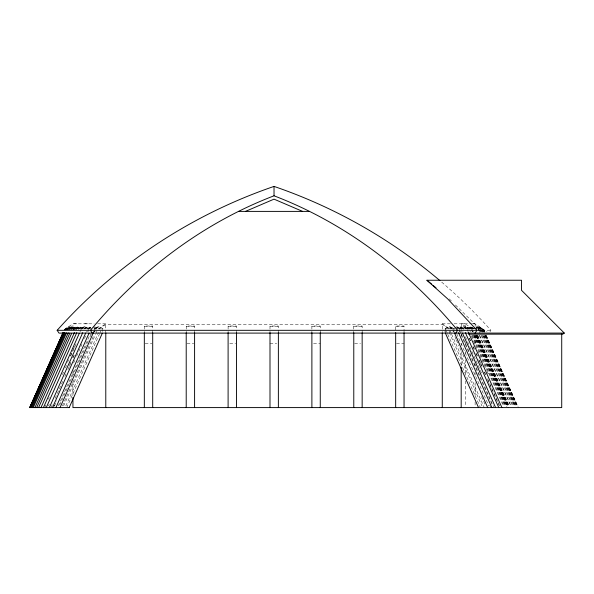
<?xml version="1.0" encoding="UTF-8"?>
<svg xmlns="http://www.w3.org/2000/svg" width="594" height="594" viewBox="0 0 594 594"><rect width="100%" height="100%" fill="white"/><g stroke="black" fill="none" stroke-linecap="round" stroke-linejoin="round"><path stroke-width="0.45" stroke-dasharray="2.97 2.23" d="M461.122 332.165L461.464 323.827L468.978 328.972M450.371 323.812L442.322 323.812L442.27 331.868M44.721 407.595L45.842 405.063M48.47 399.168L49.22 397.483M79.997 331.786L81.497 328.415L84.311 326.544L89.256 328.749M67.538 362.221L68.659 359.697M70.352 355.895L72.995 349.963M73.374 349.116L75.26 344.876M48.5 405.902L49.257 404.21M62.437 374.614L63.565 372.074M65.429 367.894L66.573 365.31M70.693 356.066L76.329 343.391M69.617 364.553L70.745 362.021M72.624 357.803L73.753 355.271M51.025 407.595L52.524 404.224M55.145 398.322L63.031 380.62M64.902 376.41L66.031 373.878M67.909 369.668L69.03 367.137M69.409 366.298L71.28 362.08M73.159 357.87L74.287 355.338M86.093 332.358L86.509 331.422M53.445 407.595L54.574 405.063M54.485 405.91L56.742 400.839M73.597 362.971L74.725 360.447M76.656 356.11L81.913 344.297M84.467 338.558L85.595 336.026M87.548 331.638L87.845 330.977M58.301 405.902L90.385 333.85M59.66 405.063L86.316 345.196M87.118 343.399L88.246 340.867M90.073 336.761L91.253 334.11M93.748 331.86L95.248 328.489L98.151 326.566L103.022 328.734M62.407 405.91L93.941 335.068M63.655 405.91L95.545 334.274M95.924 333.427L97.045 330.903M65.837 405.91L98.456 332.64M66.721 407.595L99.361 334.274M99.74 333.427L100.861 330.903M479.425 333.086L481.162 330.316L454.455 304.017M489.976 331.712L490.904 330.316A513.751 513.751 0 0 0 440.6 281.2M92.167 333.108L95.181 331.036M98.196 328.972L105.732 323.812L105.784 331.868M64.494 329.447L72.943 323.812L94.112 323.812M64.456 329.536L68.466 326.856M64.352 330.041L68.941 326.915M66.112 328.89L69.023 326.952M64.909 330.056L69.491 327.004L74.406 329.195M64.865 330.153L69.572 327.042M65.734 329.974L70.218 326.982L75.096 329.15M67.219 329.076L70.307 327.019M66.922 329.64L71.05 326.886L75.78 328.994M66.617 329.908L71.132 326.923M68.102 329.314L71.881 326.797L76.463 328.838M67.1 330.049L71.963 326.834M69.869 329.017L72.899 326.997L77.732 329.15M69.899 329.076L73.426 326.73L78.267 328.883M68.882 329.952L73.151 327.108M69.728 329.47L73.671 326.841M72.037 328.957L74.837 327.094L78.861 328.883M71.488 329.403L75.364 326.819L80.331 329.031L83.398 327.019L87.585 328.883M72.802 328.727L75.089 327.205M71.31 329.796L75.609 326.93M73.314 329.566L77.369 326.871L82.388 329.106M73.144 329.96L77.621 326.982M75.921 329.135L78.883 327.168L82.766 328.89M75.891 329.239L79.589 326.774L84.452 328.942M75.713 329.633L79.841 326.886M78.341 328.913L81.103 327.071L85.157 328.876M78.46 328.913L81.801 326.685L86.509 328.779M79.099 328.682L81.348 327.183M78.282 329.306L82.054 326.797M81.534 328.72L83.821 327.205M81.2 329.076L84.727 326.73M83.828 329.039L86.702 327.123L90.689 328.898M84.474 328.742L87.637 326.641L91.922 328.549M84.823 328.972L88.053 326.826M87.726 328.749L90.451 327.405L88.164 328.928M87.444 329.069L91.387 326.915L88.565 328.794M94.045 329.158L97.03 327.175L101.619 329.217M95.226 328.838L97.453 327.361M94.958 329.15L98.567 326.752M92.924 332.625L95.196 331.185M98.975 328.794L105.784 324.48L442.27 324.48L449.079 328.794M445.032 328.601L449.784 326.485L452.376 328.207L453.875 331.586M445.515 329.217L450.148 327.153M448.5 328.905L453.125 326.849M450.096 328.89L453.786 327.249M451.967 329.031L454.158 328.059M454.9 327.725L457.142 326.73L460.654 329.069M452.828 329.217L455.791 327.895M456.853 327.428L457.269 327.242M456.133 328.579L460.499 326.633L463.654 328.734M456.823 328.838L460.625 327.146L465.005 330.056M458.902 328.742L463.847 326.544L466.654 328.4L468.154 331.771M459.86 328.89L463.981 327.049M462.414 328.876L466.505 327.056L470.589 329.774M464.827 328.89L468.74 327.146L473.128 330.071M466.193 328.928L470.804 326.871L473.522 328.682M466.721 328.883L470.73 327.094M467.857 329.024L471.785 327.279M468.495 328.868L472.438 327.116M469.936 328.876L473.299 327.376M470.663 328.868L473.21 327.732M471.643 328.853L473.269 328.126M471.517 329.098L473.878 328.044M472.334 329.009L477.079 326.893L481.237 329.67L482.373 332.209M472.349 329.195L477.168 327.042M476.329 327.695L477.91 326.99M476.395 327.858L478.007 327.138M476.937 327.806L478.616 326.997M475.081 328.786L479.18 326.9M474.977 328.928L479.655 326.849M76.648 323.812L72.943 323.812L72.943 328.853M87.63 323.812L83.442 323.812M464.612 323.812L460.424 323.812M473.284 323.827L475.111 323.812L487.013 331.749M97.587 323.812L105.732 323.812M454.091 323.812L470.552 323.812M471.406 323.812L475.103 323.812L475.111 326.344M144.327 326.366L152.703 326.366M186.212 326.366L194.594 326.366M228.103 326.366L236.486 326.366M269.995 326.366L278.371 326.366M311.887 326.366L320.263 326.366M353.779 326.366L362.154 326.366M395.671 326.366L404.046 326.366M476.826 330.316L490.904 330.316M145.159 343.614L151.864 343.614M187.051 343.614L193.755 343.614M229.781 343.614L235.647 343.614M269.995 343.614L276.7 343.614M313.565 343.614L320.263 343.614M354.618 343.614L360.484 343.614M396.51 343.614L404.046 343.614M94.416 326.745L99.577 329.039M93.421 327.272L97.067 328.89M93.956 328.059L96.139 329.031M76.775 327.183L80.628 328.898M71.584 326.967L76.292 329.061M70.76 327.056L74.814 328.861M68.822 326.96L73.723 329.039M68.414 326.834L73.032 328.89M472.601 328.69L465.072 323.812L465.347 330.554M463.431 326.73L468.05 329.759M463.558 327.242L466.29 329.054M460.075 326.819L463.951 329.395M460.209 327.331L462.392 328.786M456.719 326.915L460.001 329.054M449.361 326.67L454.551 330.078M449.732 327.339L451.923 328.801M479.573 326.878L483.679 329.618M483.679 330.078L479.076 327.012L483.62 329.945L484.429 331.764M483.479 330.413L478.519 327.108L483.419 330.279L484.221 332.091M477.828 327.027L483.093 330.524L483.843 332.217M477.925 327.175L483.152 330.658M476.989 326.93L481.957 330.331M480.761 329.997L476.158 326.841L480.041 329.343L481.222 331.994M477.131 328.549L479.432 330.086L480.368 332.172M478.17 329.522L479.61 330.479M470.559 326.982L473.559 328.979M470.478 327.205L472.772 328.734M468.488 327.257L471.265 329.106M466.253 327.168L469.223 329.143M471.978 331.029L473.485 332.061M442.322 323.812L449.858 328.972M452.873 331.036L455.888 333.108M449.242 298.886L451.848 301.455M483.62 329.492L484.808 332.157M486.241 335.372L518.391 407.595M486.248 335.855L517.433 405.91M483.36 329.692L484.496 332.232M486.003 335.617L517.292 405.902M485.662 335.32L517.092 405.917M483.16 330.026L483.969 331.838M485.469 335.209L516.951 405.91M485.35 335.61L516.646 405.902M482.432 330.004L483.241 331.816M485.06 335.907L516.231 405.91M481.897 330.197L482.699 332.009M484.14 335.246L515.607 405.91M483.88 335.603L515.176 405.902M480.702 329.863L481.511 331.682M483.338 335.781L514.56 405.902M482.67 335.231L514.137 405.91M481.875 335.565L513.194 405.91M478.267 329.054L479.566 331.964M481.066 335.328L512.488 405.91M479.692 335.521L511.026 405.902M479.291 335.268L510.743 405.91M477.895 335.41L509.281 405.91M477.494 335.454L508.865 405.917M477.234 335.744L508.471 405.91M476.9 335.454L508.271 405.917M476.655 335.231L508.122 405.91M476.774 335.959L508.664 407.595M476.336 335.298L507.781 405.91M476.336 335.959L508.234 407.595M476.121 335.632L507.41 405.91M475.646 335.358L507.061 405.91M474.97 335.231L507.187 407.595M472.334 330.271L473.084 331.949M474.576 335.313L506.014 405.91M471.651 330.138L472.401 331.823M473.901 335.194L505.39 405.91M473.515 335.268L504.967 405.91M472.594 335.313L504.024 405.91M469.936 330.94L470.351 331.868M471.851 335.239L503.318 405.91M471.354 336.1L473.225 340.303M473.529 340.986L486.709 370.582M487.043 371.339L488.171 373.871M469.55 338.209L471.465 342.508M473.314 346.666L474.472 349.272M476.329 353.437L477.487 356.036M479.343 360.209L480.472 362.748M480.85 363.595L482.751 367.864M484.615 372.052L485.766 374.628M487.629 378.824L499.688 405.902M469.126 338.164L471.012 342.396M472.898 346.629L474.027 349.168M475.913 353.4L477.041 355.94M478.734 359.741L480.056 362.719M480.435 363.565L482.321 367.797M484.207 372.03L485.335 374.569M487.704 379.893L499.294 405.91M462.733 330.873L463.03 331.534M465.362 336.776L467.24 340.986M467.619 341.832L481.504 373.025M459.867 330.903L460.996 333.427M461.367 334.274L494.015 407.595M459.281 330.903L459.578 331.563M461.078 334.942L492.678 405.91M489.746 405.063L490.867 407.595M456.704 333.746L488.832 405.91M454.915 336.768L456.044 339.3M456.415 340.139L459.043 346.042M459.838 347.832L460.966 350.356M462.837 354.566L463.959 357.091M481.571 396.629L485.699 405.91M450.111 330.903L451.24 333.427M451.611 334.274L484.259 407.595M449.25 332.477L481.942 405.902M446.265 330.903L447.393 333.427M447.765 334.274L480.412 407.595M475.111 335.58L475.111 343.889M475.111 364.204L475.111 366.045M475.111 372.512L475.111 375.282M475.111 382.662L475.111 395.589M475.111 402.056L475.111 405.747M465.34 342.285L465.34 344.126M465.34 351.485L465.34 353.326M465.34 359.764L465.34 375.401M465.34 380.917L465.34 405.754M461.189 334.051L461.189 335.885M461.189 343.243L461.189 345.084M461.189 351.514L461.189 366.223M459.6 328.437L459.6 331.586M449.198 330.843L449.198 332.343M445.73 328.289L445.73 330.687M445.73 331.482L445.73 333.88M445.032 330.836L445.032 332.321M404.046 332.217L404.046 326.009L395.671 326.009L395.671 333.108M362.154 333.108L362.154 326.009L353.779 326.009L353.779 333.108M320.263 333.108L320.263 326.009L311.887 326.009L311.887 333.108M278.371 333.108L278.371 326.009L269.995 326.009L269.995 333.108M236.486 333.108L236.486 326.009L228.103 326.009L228.103 333.108M194.594 333.108L194.594 326.009L186.212 326.009L186.212 333.108M152.703 333.108L152.703 326.009L144.327 326.009L144.327 332.217M102.324 328.43L102.324 333.197M88.565 328.437L88.565 333.137M72.943 371.629L72.943 375.319M72.943 381.771L72.943 395.604"/><path stroke-width="0.89" d="M62.971 332.855L29.7 407.595L69.505 407.595M29.819 407.595L63.224 332.566M29.863 407.595L63.046 333.063M30.049 407.595L63.202 333.115M30.391 407.595L63.788 332.588M31.178 407.595L64.553 332.633M32.217 407.595L65.414 333.034M33.249 407.595L66.55 332.811M34.942 407.595L68.228 332.833M36.672 407.595L69.802 333.182M38.58 407.595L71.636 333.338M41.001 407.595L74.391 332.61M43.429 407.595L76.782 332.67M46.243 407.595L79.321 333.293M49.361 407.595L82.677 332.766M52.487 407.595L85.64 333.115M55.91 407.595L89.055 333.152M60.031 407.595L93.451 332.529M69.201 407.595L102.324 333.197M455.888 333.108L457.58 330.316C408.709 271.384 345.76 223.233 274.027 195.797C202.294 223.233 139.345 271.384 90.474 330.316L92.167 333.108M475.014 333.108L476.989 330.316L447.69 298.886L426.923 280.242L521.51 280.242L521.51 290.295L564.3 333.086L562.733 334.162L468.532 334.162M245.485 211.39L274.027 199.153L302.569 211.39M238.781 211.39L309.266 211.39M564.3 333.086L59.006 333.108L57.15 330.316L476.989 330.316M426.923 280.242L431.808 284.326M433.204 285.484L435.996 287.815M468.525 332.618L501.908 407.595M465.444 332.759L498.767 407.595M462.459 333.108L495.619 407.595M458.59 332.84L491.869 407.595M454.551 333.1L487.719 407.595M445.411 333.167L478.549 407.595M561.724 334.006L561.724 407.595L72.943 407.595L72.943 397.453M461.189 367.144L461.189 407.595M442.27 332.788L442.27 407.595M404.046 332.714L404.046 407.595M395.671 332.714L395.671 407.595M362.154 332.714L362.154 407.595M353.779 332.714L353.779 407.595M320.263 332.714L320.263 407.595M311.887 332.714L311.887 407.595M278.371 332.714L278.371 407.595M439.909 280.613A513.751 513.751 0 0 0 274.027 186.405L274.027 195.797M269.995 332.714L269.995 407.595M236.486 332.714L236.486 407.595M228.103 332.714L228.103 407.595M194.594 332.714L194.594 407.595M186.212 332.714L186.212 407.595M152.703 332.714L152.703 407.595M144.327 332.714L144.327 407.595M105.784 332.788L105.784 407.595M57.15 330.316A513.751 513.751 0 0 1 274.027 186.405"/></g></svg>
